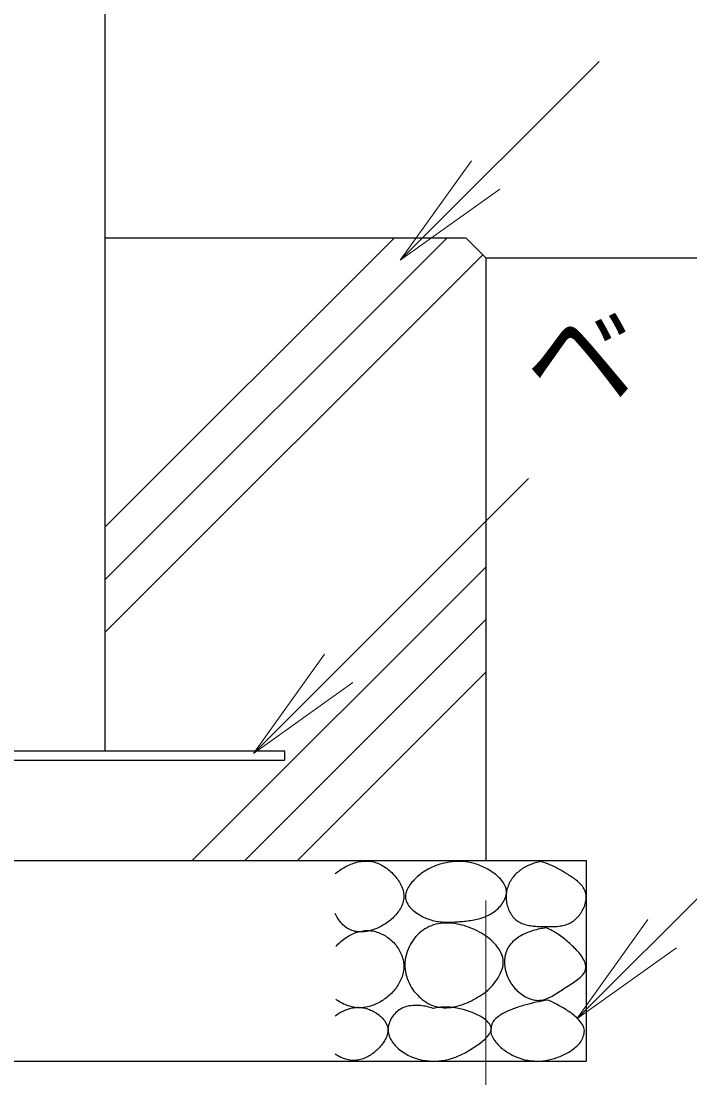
# Model space of a CAD drawing. Units: millimetres on the paper. Extents: x -365 to 0, y -5 to 257.
# Drawn here: x -80.58 to -63.94, y 77.86 to 104.17 of the extents above; entities that cross this region are included whole.
import ezdxf

# ---------------------------------------------------------------- set-up
doc = ezdxf.new("R2010")
doc.units = ezdxf.units.MM
doc.layers.add('1_20', color=7, linetype='Continuous', lineweight=25)
doc.styles.add('ＭＳ ゴシック', font='')
doc.styles.get('ＭＳ ゴシック').set_extended_font_data('MS Gothic')

# ---------------------------------------------------------------- blocks, each defined once
blk = doc.blocks.new('open_arrow')
at = {"color": 0, "linetype": 'Continuous', "lineweight": -2}
blk.add_lwpolyline([(7.5, 1.25), (0, 0), (7.5, -1.25)], dxfattribs=at)

msp = doc.modelspace()

# ---------------------------------------------------------------- linework, layer by layer
at = {"layer": '1_20', "color": 3}
for p, q in [((-78.494, 117.763), (-78.494, 85.998)), ((-78.494, 98.773), (-69.519, 98.773)), ((-69.519, 98.773), (-69.019, 98.272)), ((-69.019, 98.273), (-56.718, 98.273)), ((-69.019, 98.272), (-69.019, 83.273)), ((-89.029, 85.998), (-74.029, 85.998)), ((-89.029, 85.773), (-74.029, 85.773)), ((-74.029, 85.998), (-74.029, 85.773)), ((-96.518, 83.273), (-66.519, 83.273)), ((-66.519, 83.273), (-66.519, 78.273)), ((-96.518, 78.273), (-66.519, 78.273))]:
    msp.add_line(p, q, dxfattribs=at)
at = {"layer": '1_20', "lineweight": 13}
for p, q in [((-71.146, 98.215), (-66.197, 103.165)), ((-78.494, 90.257), (-69.978, 98.773)), ((-78.494, 91.566), (-71.287, 98.773)), ((-78.494, 88.949), (-69.095, 98.348)), ((-74.798, 85.935), (-67.954, 92.779)), ((-76.321, 83.273), (-69.019, 90.575)), ((-75.013, 83.273), (-69.019, 89.267)), ((-73.705, 83.273), (-69.019, 87.959)), ((-66.752, 79.331), (-61.095, 84.988)), ((-69.019, 82.273), (-69.019, 69.681))]:
    msp.add_line(p, q, dxfattribs=at)
at = {"layer": '1_20'}
for points, knots in [([(-72.769, 82.937), (-72.729, 82.97), (-72.689, 83.002), (-72.647, 83.031), (-72.605, 83.06), (-72.562, 83.087), (-72.517, 83.111), (-72.472, 83.136), (-72.426, 83.158), (-72.379, 83.177), (-72.331, 83.197), (-72.283, 83.213), (-72.233, 83.226), (-72.184, 83.239), (-72.133, 83.249), (-72.083, 83.254), (-72.032, 83.259), (-71.98, 83.26), (-71.93, 83.256), (-71.879, 83.251), (-71.828, 83.241), (-71.779, 83.227), (-71.731, 83.213), (-71.683, 83.193), (-71.637, 83.171), (-71.591, 83.148), (-71.548, 83.121), (-71.506, 83.092), (-71.464, 83.063), (-71.424, 83.03), (-71.386, 82.996), (-71.349, 82.962), (-71.313, 82.925), (-71.28, 82.886), (-71.246, 82.847), (-71.215, 82.807), (-71.187, 82.764), (-71.16, 82.721), (-71.134, 82.676), (-71.114, 82.629), (-71.094, 82.582), (-71.077, 82.533), (-71.068, 82.483), (-71.059, 82.434), (-71.055, 82.381), (-71.06, 82.331), (-71.064, 82.281), (-71.077, 82.23), (-71.094, 82.182), (-71.111, 82.134), (-71.135, 82.088), (-71.162, 82.045), (-71.189, 82.001), (-71.22, 81.96), (-71.254, 81.922), (-71.287, 81.883), (-71.324, 81.847), (-71.362, 81.814), (-71.4, 81.78), (-71.441, 81.748), (-71.483, 81.719), (-71.525, 81.69), (-71.568, 81.663), (-71.613, 81.639), (-71.658, 81.614), (-71.704, 81.592), (-71.751, 81.573), (-71.799, 81.554), (-71.847, 81.537), (-71.897, 81.524), (-71.946, 81.511), (-71.997, 81.501), (-72.047, 81.496), (-72.098, 81.491), (-72.15, 81.49), (-72.2, 81.495), (-72.251, 81.5), (-72.302, 81.511), (-72.35, 81.528), (-72.397, 81.545), (-72.443, 81.57), (-72.485, 81.599), (-72.526, 81.628), (-72.564, 81.664), (-72.599, 81.701), (-72.634, 81.738), (-72.665, 81.78), (-72.693, 81.822), (-72.721, 81.864), (-72.745, 81.91), (-72.769, 81.955)], [0, 0, 0, 0, 1, 1, 1, 2, 2, 2, 3, 3, 3, 4, 4, 4, 5, 5, 5, 6, 6, 6, 7, 7, 7, 8, 8, 8, 9, 9, 9, 10, 10, 10, 11, 11, 11, 12, 12, 12, 13, 13, 13, 14, 14, 14, 15, 15, 15, 16, 16, 16, 17, 17, 17, 18, 18, 18, 19, 19, 19, 20, 20, 20, 21, 21, 21, 22, 22, 22, 23, 23, 23, 24, 24, 24, 25, 25, 25, 26, 26, 26, 27, 27, 27, 28, 28, 28, 29, 29, 29, 30, 30, 30, 30]), ([(-69.612, 83.247), (-69.559, 83.243), (-69.506, 83.239), (-69.454, 83.23), (-69.402, 83.221), (-69.35, 83.209), (-69.299, 83.194), (-69.248, 83.179), (-69.198, 83.161), (-69.149, 83.14), (-69.1, 83.12), (-69.052, 83.097), (-69.005, 83.072), (-68.958, 83.047), (-68.912, 83.02), (-68.868, 82.991), (-68.824, 82.961), (-68.781, 82.93), (-68.741, 82.895), (-68.701, 82.86), (-68.662, 82.824), (-68.628, 82.783), (-68.595, 82.742), (-68.563, 82.697), (-68.542, 82.65), (-68.521, 82.602), (-68.506, 82.548), (-68.504, 82.496), (-68.503, 82.444), (-68.516, 82.39), (-68.533, 82.34), (-68.55, 82.291), (-68.579, 82.244), (-68.608, 82.201), (-68.638, 82.157), (-68.674, 82.116), (-68.711, 82.079), (-68.749, 82.042), (-68.791, 82.008), (-68.834, 81.978), (-68.878, 81.948), (-68.924, 81.922), (-68.972, 81.899), (-69.02, 81.876), (-69.07, 81.857), (-69.12, 81.841), (-69.171, 81.825), (-69.223, 81.812), (-69.274, 81.801), (-69.326, 81.79), (-69.379, 81.781), (-69.431, 81.774), (-69.484, 81.766), (-69.537, 81.761), (-69.59, 81.756), (-69.643, 81.751), (-69.696, 81.747), (-69.749, 81.744), (-69.801, 81.741), (-69.855, 81.738), (-69.908, 81.737), (-69.961, 81.736), (-70.014, 81.736), (-70.067, 81.739), (-70.12, 81.742), (-70.173, 81.747), (-70.225, 81.756), (-70.277, 81.765), (-70.329, 81.776), (-70.38, 81.791), (-70.431, 81.807), (-70.481, 81.825), (-70.53, 81.847), (-70.578, 81.868), (-70.626, 81.892), (-70.671, 81.92), (-70.716, 81.947), (-70.761, 81.977), (-70.802, 82.01), (-70.842, 82.044), (-70.883, 82.08), (-70.915, 82.121), (-70.948, 82.163), (-70.98, 82.209), (-70.997, 82.258), (-71.013, 82.306), (-71.021, 82.363), (-71.016, 82.414), (-71.011, 82.465), (-70.989, 82.518), (-70.967, 82.565), (-70.944, 82.612), (-70.913, 82.657), (-70.881, 82.699), (-70.849, 82.741), (-70.812, 82.78), (-70.774, 82.817), (-70.737, 82.854), (-70.697, 82.89), (-70.655, 82.922), (-70.613, 82.955), (-70.57, 82.986), (-70.525, 83.014), (-70.48, 83.042), (-70.433, 83.068), (-70.386, 83.091), (-70.338, 83.114), (-70.289, 83.135), (-70.239, 83.153), (-70.189, 83.17), (-70.138, 83.186), (-70.086, 83.198), (-70.035, 83.211), (-69.982, 83.221), (-69.93, 83.229), (-69.877, 83.237), (-69.824, 83.242), (-69.772, 83.245), (-69.719, 83.248), (-69.665, 83.248), (-69.612, 83.247)], [0, 0, 0, 0, 1, 1, 1, 2, 2, 2, 3, 3, 3, 4, 4, 4, 5, 5, 5, 6, 6, 6, 7, 7, 7, 8, 8, 8, 9, 9, 9, 10, 10, 10, 11, 11, 11, 12, 12, 12, 13, 13, 13, 14, 14, 14, 15, 15, 15, 16, 16, 16, 17, 17, 17, 18, 18, 18, 19, 19, 19, 20, 20, 20, 21, 21, 21, 22, 22, 22, 23, 23, 23, 24, 24, 24, 25, 25, 25, 26, 26, 26, 27, 27, 27, 28, 28, 28, 29, 29, 29, 30, 30, 30, 31, 31, 31, 32, 32, 32, 33, 33, 33, 34, 34, 34, 35, 35, 35, 36, 36, 36, 37, 37, 37, 38, 38, 38, 39, 39, 39, 40, 40, 40, 40]), ([(-67.641, 83.243), (-67.596, 83.229), (-67.551, 83.215), (-67.506, 83.198), (-67.462, 83.181), (-67.419, 83.163), (-67.376, 83.143), (-67.333, 83.124), (-67.29, 83.102), (-67.248, 83.08), (-67.207, 83.058), (-67.165, 83.035), (-67.124, 83.011), (-67.083, 82.988), (-67.043, 82.963), (-67.003, 82.939), (-66.962, 82.914), (-66.922, 82.889), (-66.883, 82.863), (-66.843, 82.836), (-66.804, 82.81), (-66.767, 82.78), (-66.731, 82.75), (-66.694, 82.72), (-66.662, 82.685), (-66.63, 82.651), (-66.599, 82.613), (-66.576, 82.573), (-66.554, 82.532), (-66.535, 82.486), (-66.526, 82.44), (-66.517, 82.395), (-66.518, 82.346), (-66.522, 82.299), (-66.527, 82.253), (-66.539, 82.206), (-66.553, 82.161), (-66.568, 82.116), (-66.588, 82.072), (-66.61, 82.031), (-66.632, 81.99), (-66.659, 81.949), (-66.688, 81.912), (-66.717, 81.875), (-66.749, 81.84), (-66.784, 81.809), (-66.82, 81.778), (-66.859, 81.75), (-66.9, 81.727), (-66.941, 81.704), (-66.985, 81.686), (-67.03, 81.671), (-67.075, 81.657), (-67.122, 81.648), (-67.169, 81.641), (-67.215, 81.633), (-67.263, 81.63), (-67.31, 81.627), (-67.357, 81.625), (-67.404, 81.625), (-67.452, 81.625), (-67.499, 81.625), (-67.546, 81.626), (-67.594, 81.627), (-67.641, 81.629), (-67.688, 81.63), (-67.735, 81.632), (-67.783, 81.635), (-67.83, 81.638), (-67.877, 81.645), (-67.923, 81.651), (-67.971, 81.658), (-68.016, 81.67), (-68.062, 81.683), (-68.108, 81.697), (-68.15, 81.718), (-68.192, 81.738), (-68.233, 81.764), (-68.269, 81.794), (-68.305, 81.824), (-68.337, 81.86), (-68.365, 81.898), (-68.393, 81.935), (-68.417, 81.977), (-68.436, 82.02), (-68.456, 82.063), (-68.472, 82.108), (-68.484, 82.153), (-68.497, 82.199), (-68.505, 82.246), (-68.509, 82.293), (-68.513, 82.34), (-68.514, 82.388), (-68.509, 82.435), (-68.505, 82.482), (-68.496, 82.529), (-68.483, 82.574), (-68.471, 82.619), (-68.454, 82.664), (-68.433, 82.707), (-68.413, 82.749), (-68.388, 82.79), (-68.361, 82.828), (-68.333, 82.867), (-68.302, 82.903), (-68.269, 82.936), (-68.236, 82.97), (-68.199, 83.001), (-68.161, 83.029), (-68.123, 83.057), (-68.083, 83.082), (-68.042, 83.105), (-68.001, 83.128), (-67.957, 83.148), (-67.914, 83.166), (-67.87, 83.184), (-67.825, 83.199), (-67.78, 83.212), (-67.734, 83.225), (-67.688, 83.234), (-67.641, 83.243)], [0, 0, 0, 0, 1, 1, 1, 2, 2, 2, 3, 3, 3, 4, 4, 4, 5, 5, 5, 6, 6, 6, 7, 7, 7, 8, 8, 8, 9, 9, 9, 10, 10, 10, 11, 11, 11, 12, 12, 12, 13, 13, 13, 14, 14, 14, 15, 15, 15, 16, 16, 16, 17, 17, 17, 18, 18, 18, 19, 19, 19, 20, 20, 20, 21, 21, 21, 22, 22, 22, 23, 23, 23, 24, 24, 24, 25, 25, 25, 26, 26, 26, 27, 27, 27, 28, 28, 28, 29, 29, 29, 30, 30, 30, 31, 31, 31, 32, 32, 32, 33, 33, 33, 34, 34, 34, 35, 35, 35, 36, 36, 36, 37, 37, 37, 38, 38, 38, 39, 39, 39, 40, 40, 40, 40]), ([(-68.977, 80.031), (-69.041, 79.984), (-69.105, 79.938), (-69.172, 79.897), (-69.238, 79.855), (-69.307, 79.815), (-69.377, 79.78), (-69.448, 79.745), (-69.52, 79.713), (-69.594, 79.687), (-69.668, 79.661), (-69.745, 79.638), (-69.822, 79.625), (-69.899, 79.611), (-69.979, 79.602), (-70.057, 79.605), (-70.135, 79.608), (-70.215, 79.62), (-70.29, 79.643), (-70.364, 79.666), (-70.437, 79.702), (-70.503, 79.743), (-70.57, 79.784), (-70.632, 79.835), (-70.688, 79.889), (-70.744, 79.944), (-70.795, 80.006), (-70.84, 80.07), (-70.884, 80.135), (-70.923, 80.205), (-70.953, 80.277), (-70.983, 80.35), (-71.007, 80.427), (-71.02, 80.504), (-71.033, 80.58), (-71.037, 80.661), (-71.031, 80.739), (-71.025, 80.817), (-71.009, 80.896), (-70.986, 80.97), (-70.963, 81.045), (-70.931, 81.119), (-70.892, 81.187), (-70.854, 81.255), (-70.808, 81.321), (-70.756, 81.38), (-70.704, 81.438), (-70.645, 81.493), (-70.581, 81.538), (-70.517, 81.582), (-70.446, 81.62), (-70.373, 81.648), (-70.3, 81.676), (-70.221, 81.694), (-70.144, 81.705), (-70.067, 81.715), (-69.986, 81.716), (-69.908, 81.712), (-69.83, 81.708), (-69.751, 81.695), (-69.674, 81.679), (-69.598, 81.662), (-69.522, 81.639), (-69.448, 81.612), (-69.374, 81.585), (-69.301, 81.553), (-69.231, 81.518), (-69.161, 81.482), (-69.093, 81.442), (-69.028, 81.397), (-68.964, 81.352), (-68.9, 81.304), (-68.844, 81.249), (-68.788, 81.194), (-68.733, 81.135), (-68.692, 81.069), (-68.651, 81.003), (-68.613, 80.928), (-68.598, 80.853), (-68.582, 80.779), (-68.583, 80.695), (-68.598, 80.619), (-68.612, 80.544), (-68.648, 80.469), (-68.685, 80.4), (-68.722, 80.331), (-68.77, 80.267), (-68.818, 80.205), (-68.867, 80.144), (-68.922, 80.087), (-68.977, 80.031)], [0, 0, 0, 0, 1, 1, 1, 2, 2, 2, 3, 3, 3, 4, 4, 4, 5, 5, 5, 6, 6, 6, 7, 7, 7, 8, 8, 8, 9, 9, 9, 10, 10, 10, 11, 11, 11, 12, 12, 12, 13, 13, 13, 14, 14, 14, 15, 15, 15, 16, 16, 16, 17, 17, 17, 18, 18, 18, 19, 19, 19, 20, 20, 20, 21, 21, 21, 22, 22, 22, 23, 23, 23, 24, 24, 24, 25, 25, 25, 26, 26, 26, 27, 27, 27, 28, 28, 28, 29, 29, 29, 30, 30, 30, 30]), ([(-67.514, 81.595), (-67.464, 81.572), (-67.413, 81.549), (-67.365, 81.523), (-67.316, 81.496), (-67.269, 81.468), (-67.223, 81.437), (-67.177, 81.406), (-67.132, 81.373), (-67.088, 81.339), (-67.045, 81.305), (-67.002, 81.27), (-66.961, 81.233), (-66.919, 81.197), (-66.878, 81.16), (-66.838, 81.121), (-66.799, 81.082), (-66.76, 81.043), (-66.724, 81.001), (-66.688, 80.959), (-66.652, 80.916), (-66.622, 80.869), (-66.593, 80.823), (-66.562, 80.774), (-66.547, 80.722), (-66.532, 80.67), (-66.522, 80.609), (-66.534, 80.558), (-66.545, 80.507), (-66.581, 80.458), (-66.615, 80.415), (-66.649, 80.373), (-66.695, 80.339), (-66.738, 80.305), (-66.782, 80.271), (-66.829, 80.241), (-66.875, 80.211), (-66.921, 80.18), (-66.969, 80.151), (-67.015, 80.121), (-67.062, 80.091), (-67.108, 80.06), (-67.154, 80.03), (-67.2, 80), (-67.246, 79.968), (-67.293, 79.94), (-67.341, 79.911), (-67.388, 79.882), (-67.439, 79.859), (-67.489, 79.836), (-67.541, 79.814), (-67.595, 79.803), (-67.648, 79.792), (-67.705, 79.787), (-67.76, 79.791), (-67.814, 79.795), (-67.869, 79.81), (-67.921, 79.828), (-67.973, 79.847), (-68.023, 79.873), (-68.07, 79.901), (-68.117, 79.93), (-68.162, 79.964), (-68.203, 80), (-68.245, 80.036), (-68.284, 80.076), (-68.319, 80.119), (-68.354, 80.161), (-68.387, 80.207), (-68.415, 80.254), (-68.443, 80.302), (-68.467, 80.352), (-68.487, 80.404), (-68.507, 80.455), (-68.524, 80.509), (-68.535, 80.563), (-68.546, 80.617), (-68.553, 80.672), (-68.554, 80.727), (-68.555, 80.782), (-68.552, 80.839), (-68.541, 80.893), (-68.531, 80.947), (-68.515, 81.001), (-68.491, 81.051), (-68.468, 81.1), (-68.437, 81.148), (-68.402, 81.19), (-68.367, 81.233), (-68.326, 81.271), (-68.283, 81.305), (-68.24, 81.34), (-68.192, 81.37), (-68.145, 81.397), (-68.097, 81.425), (-68.046, 81.448), (-67.995, 81.47), (-67.944, 81.491), (-67.892, 81.509), (-67.839, 81.526), (-67.786, 81.542), (-67.732, 81.556), (-67.678, 81.567), (-67.624, 81.579), (-67.569, 81.587), (-67.514, 81.595)], [0, 0, 0, 0, 1, 1, 1, 2, 2, 2, 3, 3, 3, 4, 4, 4, 5, 5, 5, 6, 6, 6, 7, 7, 7, 8, 8, 8, 9, 9, 9, 10, 10, 10, 11, 11, 11, 12, 12, 12, 13, 13, 13, 14, 14, 14, 15, 15, 15, 16, 16, 16, 17, 17, 17, 18, 18, 18, 19, 19, 19, 20, 20, 20, 21, 21, 21, 22, 22, 22, 23, 23, 23, 24, 24, 24, 25, 25, 25, 26, 26, 26, 27, 27, 27, 28, 28, 28, 29, 29, 29, 30, 30, 30, 31, 31, 31, 32, 32, 32, 33, 33, 33, 34, 34, 34, 35, 35, 35, 35]), ([(-72.753, 81.131), (-72.717, 81.168), (-72.681, 81.204), (-72.643, 81.238), (-72.604, 81.271), (-72.564, 81.303), (-72.522, 81.332), (-72.48, 81.361), (-72.437, 81.388), (-72.392, 81.412), (-72.347, 81.436), (-72.3, 81.458), (-72.252, 81.475), (-72.204, 81.492), (-72.155, 81.506), (-72.105, 81.515), (-72.055, 81.524), (-72.003, 81.529), (-71.952, 81.528), (-71.902, 81.527), (-71.85, 81.52), (-71.8, 81.51), (-71.751, 81.499), (-71.702, 81.483), (-71.654, 81.464), (-71.607, 81.445), (-71.561, 81.422), (-71.518, 81.395), (-71.475, 81.369), (-71.433, 81.338), (-71.394, 81.306), (-71.355, 81.273), (-71.319, 81.236), (-71.285, 81.198), (-71.252, 81.159), (-71.221, 81.118), (-71.194, 81.075), (-71.167, 81.032), (-71.143, 80.986), (-71.124, 80.939), (-71.104, 80.892), (-71.088, 80.843), (-71.077, 80.794), (-71.066, 80.744), (-71.059, 80.693), (-71.058, 80.642), (-71.057, 80.591), (-71.062, 80.54), (-71.071, 80.49), (-71.081, 80.44), (-71.096, 80.39), (-71.114, 80.343), (-71.133, 80.296), (-71.156, 80.249), (-71.181, 80.206), (-71.207, 80.162), (-71.236, 80.119), (-71.267, 80.079), (-71.299, 80.039), (-71.333, 80.001), (-71.369, 79.964), (-71.405, 79.928), (-71.443, 79.894), (-71.483, 79.862), (-71.523, 79.831), (-71.565, 79.801), (-71.608, 79.774), (-71.651, 79.747), (-71.696, 79.723), (-71.743, 79.701), (-71.789, 79.68), (-71.837, 79.661), (-71.886, 79.647), (-71.934, 79.632), (-71.985, 79.62), (-72.035, 79.613), (-72.085, 79.606), (-72.137, 79.603), (-72.188, 79.605), (-72.238, 79.607), (-72.29, 79.613), (-72.339, 79.624), (-72.389, 79.634), (-72.438, 79.65), (-72.486, 79.669), (-72.533, 79.687), (-72.579, 79.709), (-72.624, 79.734), (-72.668, 79.759), (-72.711, 79.788), (-72.753, 79.816)], [0, 0, 0, 0, 1, 1, 1, 2, 2, 2, 3, 3, 3, 4, 4, 4, 5, 5, 5, 6, 6, 6, 7, 7, 7, 8, 8, 8, 9, 9, 9, 10, 10, 10, 11, 11, 11, 12, 12, 12, 13, 13, 13, 14, 14, 14, 15, 15, 15, 16, 16, 16, 17, 17, 17, 18, 18, 18, 19, 19, 19, 20, 20, 20, 21, 21, 21, 22, 22, 22, 23, 23, 23, 24, 24, 24, 25, 25, 25, 26, 26, 26, 27, 27, 27, 28, 28, 28, 29, 29, 29, 30, 30, 30, 30]), ([(-67.473, 79.798), (-67.384, 79.756), (-67.294, 79.713), (-67.206, 79.665), (-67.119, 79.617), (-67.032, 79.568), (-66.951, 79.511), (-66.87, 79.454), (-66.783, 79.396), (-66.72, 79.323), (-66.656, 79.249), (-66.583, 79.159), (-66.569, 79.07), (-66.555, 78.98), (-66.592, 78.87), (-66.637, 78.787), (-66.683, 78.704), (-66.767, 78.634), (-66.844, 78.574), (-66.922, 78.513), (-67.012, 78.464), (-67.101, 78.423), (-67.191, 78.381), (-67.287, 78.348), (-67.383, 78.324), (-67.479, 78.3), (-67.579, 78.284), (-67.677, 78.279), (-67.776, 78.275), (-67.877, 78.28), (-67.975, 78.297), (-68.072, 78.314), (-68.169, 78.344), (-68.26, 78.382), (-68.351, 78.42), (-68.441, 78.468), (-68.522, 78.524), (-68.603, 78.581), (-68.683, 78.646), (-68.745, 78.721), (-68.807, 78.797), (-68.876, 78.889), (-68.892, 78.979), (-68.907, 79.068), (-68.885, 79.182), (-68.838, 79.261), (-68.791, 79.34), (-68.693, 79.398), (-68.61, 79.451), (-68.527, 79.503), (-68.432, 79.54), (-68.34, 79.576), (-68.247, 79.612), (-68.151, 79.641), (-68.056, 79.669), (-67.96, 79.696), (-67.863, 79.719), (-67.766, 79.741), (-67.669, 79.762), (-67.571, 79.78), (-67.473, 79.798)], [0, 0, 0, 0, 1, 1, 1, 2, 2, 2, 3, 3, 3, 4, 4, 4, 5, 5, 5, 6, 6, 6, 7, 7, 7, 8, 8, 8, 9, 9, 9, 10, 10, 10, 11, 11, 11, 12, 12, 12, 13, 13, 13, 14, 14, 14, 15, 15, 15, 16, 16, 16, 17, 17, 17, 18, 18, 18, 19, 19, 19, 20, 20, 20, 20]), ([(-72.769, 79.405), (-72.731, 79.43), (-72.694, 79.454), (-72.655, 79.477), (-72.616, 79.499), (-72.577, 79.52), (-72.536, 79.538), (-72.495, 79.556), (-72.452, 79.572), (-72.41, 79.584), (-72.367, 79.597), (-72.322, 79.606), (-72.278, 79.611), (-72.234, 79.616), (-72.188, 79.618), (-72.144, 79.615), (-72.099, 79.611), (-72.054, 79.604), (-72.011, 79.593), (-71.968, 79.582), (-71.925, 79.566), (-71.884, 79.549), (-71.843, 79.531), (-71.803, 79.51), (-71.765, 79.487), (-71.727, 79.463), (-71.69, 79.437), (-71.656, 79.408), (-71.622, 79.379), (-71.589, 79.348), (-71.562, 79.313), (-71.534, 79.278), (-71.508, 79.24), (-71.49, 79.199), (-71.472, 79.159), (-71.458, 79.114), (-71.455, 79.07), (-71.451, 79.027), (-71.458, 78.98), (-71.469, 78.937), (-71.48, 78.895), (-71.5, 78.853), (-71.521, 78.814), (-71.542, 78.774), (-71.568, 78.737), (-71.595, 78.702), (-71.622, 78.666), (-71.651, 78.632), (-71.682, 78.599), (-71.713, 78.567), (-71.746, 78.536), (-71.78, 78.508), (-71.815, 78.479), (-71.851, 78.452), (-71.889, 78.428), (-71.926, 78.404), (-71.966, 78.382), (-72.006, 78.363), (-72.047, 78.345), (-72.09, 78.329), (-72.133, 78.318), (-72.176, 78.306), (-72.221, 78.298), (-72.265, 78.295), (-72.309, 78.292), (-72.355, 78.294), (-72.399, 78.3), (-72.443, 78.307), (-72.487, 78.318), (-72.53, 78.333), (-72.572, 78.347), (-72.613, 78.365), (-72.653, 78.385), (-72.693, 78.406), (-72.731, 78.43), (-72.769, 78.454)], [0, 0, 0, 0, 1, 1, 1, 2, 2, 2, 3, 3, 3, 4, 4, 4, 5, 5, 5, 6, 6, 6, 7, 7, 7, 8, 8, 8, 9, 9, 9, 10, 10, 10, 11, 11, 11, 12, 12, 12, 13, 13, 13, 14, 14, 14, 15, 15, 15, 16, 16, 16, 17, 17, 17, 18, 18, 18, 19, 19, 19, 20, 20, 20, 21, 21, 21, 22, 22, 22, 23, 23, 23, 24, 24, 24, 25, 25, 25, 25]), ([(-70.329, 79.591), (-70.276, 79.6), (-70.224, 79.609), (-70.172, 79.615), (-70.119, 79.62), (-70.067, 79.623), (-70.014, 79.623), (-69.961, 79.623), (-69.908, 79.62), (-69.856, 79.615), (-69.803, 79.609), (-69.751, 79.601), (-69.699, 79.59), (-69.648, 79.579), (-69.596, 79.566), (-69.546, 79.551), (-69.495, 79.536), (-69.445, 79.519), (-69.396, 79.5), (-69.346, 79.482), (-69.297, 79.462), (-69.25, 79.439), (-69.202, 79.416), (-69.154, 79.392), (-69.11, 79.364), (-69.066, 79.335), (-69.02, 79.306), (-68.983, 79.269), (-68.947, 79.232), (-68.906, 79.188), (-68.893, 79.141), (-68.88, 79.094), (-68.889, 79.034), (-68.907, 78.988), (-68.925, 78.941), (-68.966, 78.9), (-69.001, 78.861), (-69.037, 78.823), (-69.079, 78.789), (-69.12, 78.756), (-69.161, 78.723), (-69.204, 78.693), (-69.248, 78.663), (-69.291, 78.633), (-69.336, 78.604), (-69.38, 78.576), (-69.425, 78.548), (-69.47, 78.521), (-69.517, 78.495), (-69.563, 78.47), (-69.61, 78.445), (-69.658, 78.423), (-69.706, 78.401), (-69.754, 78.38), (-69.804, 78.363), (-69.854, 78.345), (-69.905, 78.33), (-69.956, 78.318), (-70.007, 78.306), (-70.06, 78.296), (-70.112, 78.289), (-70.164, 78.283), (-70.217, 78.279), (-70.27, 78.277), (-70.322, 78.276), (-70.376, 78.277), (-70.428, 78.281), (-70.481, 78.285), (-70.533, 78.292), (-70.585, 78.302), (-70.637, 78.312), (-70.689, 78.324), (-70.739, 78.339), (-70.789, 78.355), (-70.839, 78.373), (-70.887, 78.395), (-70.936, 78.416), (-70.983, 78.44), (-71.028, 78.467), (-71.073, 78.495), (-71.117, 78.525), (-71.158, 78.558), (-71.199, 78.591), (-71.238, 78.627), (-71.273, 78.666), (-71.309, 78.705), (-71.342, 78.747), (-71.369, 78.792), (-71.395, 78.838), (-71.419, 78.887), (-71.433, 78.937), (-71.446, 78.987), (-71.452, 79.042), (-71.449, 79.094), (-71.446, 79.145), (-71.432, 79.199), (-71.414, 79.248), (-71.396, 79.296), (-71.37, 79.344), (-71.34, 79.387), (-71.31, 79.43), (-71.274, 79.471), (-71.234, 79.505), (-71.195, 79.539), (-71.149, 79.569), (-71.102, 79.592), (-71.055, 79.615), (-71.004, 79.631), (-70.953, 79.643), (-70.902, 79.655), (-70.848, 79.661), (-70.796, 79.663), (-70.743, 79.666), (-70.69, 79.663), (-70.638, 79.658), (-70.585, 79.653), (-70.533, 79.644), (-70.481, 79.633), (-70.43, 79.622), (-70.379, 79.607), (-70.329, 79.591)], [0, 0, 0, 0, 1, 1, 1, 2, 2, 2, 3, 3, 3, 4, 4, 4, 5, 5, 5, 6, 6, 6, 7, 7, 7, 8, 8, 8, 9, 9, 9, 10, 10, 10, 11, 11, 11, 12, 12, 12, 13, 13, 13, 14, 14, 14, 15, 15, 15, 16, 16, 16, 17, 17, 17, 18, 18, 18, 19, 19, 19, 20, 20, 20, 21, 21, 21, 22, 22, 22, 23, 23, 23, 24, 24, 24, 25, 25, 25, 26, 26, 26, 27, 27, 27, 28, 28, 28, 29, 29, 29, 30, 30, 30, 31, 31, 31, 32, 32, 32, 33, 33, 33, 34, 34, 34, 35, 35, 35, 36, 36, 36, 37, 37, 37, 38, 38, 38, 39, 39, 39, 40, 40, 40, 40])]:
    msp.add_open_spline(points, degree=3, knots=knots, dxfattribs=at)

# ---------------------------------------------------------------- block references
at = {"layer": '1_20', "lineweight": 13, "xscale": 0.4, "yscale": 0.4, "rotation": 45}
for p in [(-71.146, 98.215), (-74.798, 85.935), (-66.752, 79.331)]:
    msp.add_blockref('open_arrow', p, dxfattribs=at)

# ---------------------------------------------------------------- texts
at = {"layer": '1_20', "insert": (-68.016, 95.779), "char_height": 2.199, "attachment_point": 4, "style": 'ＭＳ ゴシック'}
msp.add_mtext('\\T1.5;\\W0.9;ベ－スＰＬ－4.5×200×300', dxfattribs=at)

doc.saveas('drawing.dxf')
